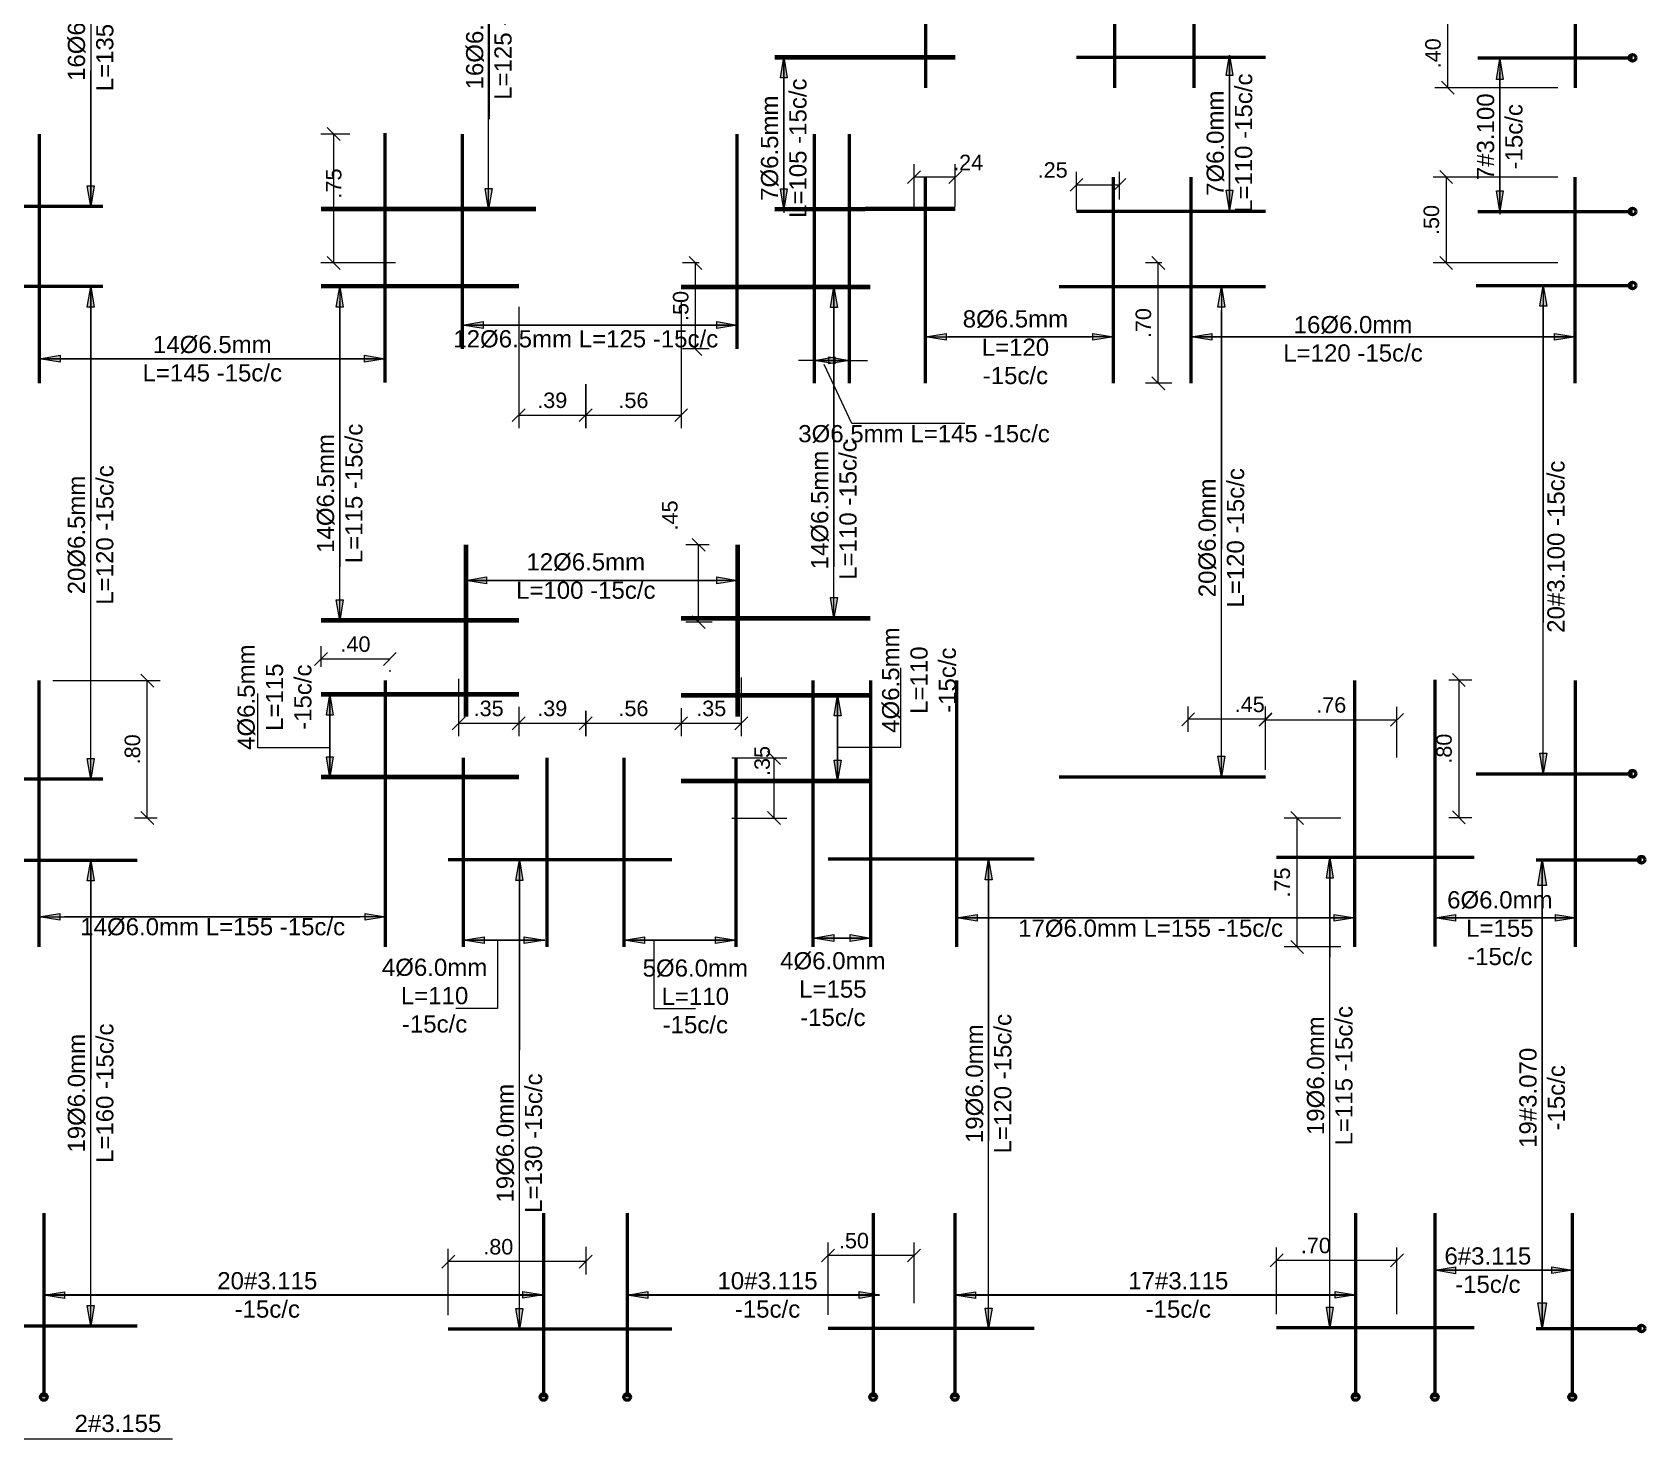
# Model space of a CAD drawing. Header units: metres. Extents: x 1.9 to 93.5, y 3.6 to 60.4.
# Drawn here: x 32.11 to 41.49, y 13.37 to 21.55 of the extents above; entities that cross this region are included whole.
import ezdxf

# ---------------------------------------------------------------- set-up
doc = ezdxf.new("R2010")
doc.units = ezdxf.units.M
for name, color, linetype, lineweight in [('3059-TOA-LOS-1_4_dwg-1', 7, 'Continuous', 20), ('COTAS', 9, 'Continuous', 13), ('COTAS-1', 7, 'Continuous', 9), ('REFUERZOG', 90, 'Continuous', 70), ('REFUERZOS', 3, 'Continuous', 50), ('TEXREF', 2, 'Continuous', 30), ('VARIOS', 8, 'Continuous', 9)]:
    doc.layers.add(name, color=color, linetype=linetype, lineweight=lineweight)
doc.styles.add('Swis721 Ex BT_3', font='swisse.ttf', dxfattribs={"height": 0.1})
doc.styles.add('Swis721 LtEx BT_3', font='swissel.ttf', dxfattribs={"height": 0.09})

# ---------------------------------------------------------------- blocks, each defined once
blk = doc.blocks.new('3059-TOA-LOS-1_4_dwg__Oblique-4209254-19_ZI_ALL_Estructura_TOA_LOS-1_4')
at = {"layer": 'COTAS'}
blk.add_line((-0.5, -0.5), (0.5, 0.5), dxfattribs=at)
blk = doc.blocks.new('3059-TOA-LOS-1_4_dwg__U11-4209275-19_ZI_ALL_Estructura_TOA_LOS-1_4')
at = {"layer": 'REFUERZOS'}
blk.add_line((0, -0.2042), (0, 0), dxfattribs=at)
blk.add_circle((0, 0), 0.00643, dxfattribs=at)
blk = doc.blocks.new('3059-TOA-LOS-1_4_dwg__U13-4209276-19_ZI_ALL_Estructura_TOA_LOS-1_4')
at = {"layer": 'REFUERZOS'}
blk.add_line((0, -0.3033), (0, 0), dxfattribs=at)
blk.add_circle((0, 0), 0.00643, dxfattribs=at)
blk = doc.blocks.new('3059-TOA-LOS-1_4_dwg__U12-4209277-19_ZI_ALL_Estructura_TOA_LOS-1_4')
at = {"layer": 'REFUERZOS'}
blk.add_line((0, -0.3563), (0, 0), dxfattribs=at)
blk.add_circle((0, 0), 0.00643, dxfattribs=at)
blk = doc.blocks.new('3059-TOA-LOS-1_4_dwg__U27-4209282-19_ZI_ALL_Estructura_TOA_LOS-1_4')
at = {"layer": 'REFUERZOS'}
blk.add_line((0, -0.3), (0, 0), dxfattribs=at)
blk.add_circle((0, 0), 0.00643, dxfattribs=at)
blk = doc.blocks.new('3059-TOA-LOS-1_4_dwg-4060731-19_ZI_ALL_Estructura_TOA_LOS-1_4')
at = {"layer": 'VARIOS'}
for points in [[(36.4651, 21.2883), (36.4851, 21.4083), (36.5051, 21.2883)], [(39.0583, 21.3013), (39.0783, 21.4213), (39.0983, 21.3013)], [(40.6312, 21.2784), (40.6512, 21.3984), (40.6712, 21.2784)], [(32.452, 20.5393), (32.432, 20.6593), (32.472, 20.6593)], [(34.7677, 20.5252), (34.7478, 20.6452), (34.7878, 20.6452)], [(36.485, 20.5218), (36.465, 20.6418), (36.505, 20.6418)], [(39.0783, 20.5158), (39.0583, 20.6358), (39.0983, 20.6358)], [(40.6512, 20.5111), (40.6312, 20.6311), (40.6712, 20.6311)], [(40.8844, 19.9598), (40.9044, 20.0798), (40.9244, 19.9598)], [(32.432, 19.9544), (32.452, 20.0744), (32.472, 19.9544)], [(33.8809, 19.9542), (33.9009, 20.0742), (33.9209, 19.9542)], [(36.7565, 19.953), (36.7765, 20.073), (36.7965, 19.953)], [(39.0112, 19.9538), (39.0312, 20.0738), (39.0512, 19.9538)], [(34.7349, 19.8302), (34.6149, 19.8502), (34.7349, 19.8702)], [(36.0944, 19.8302), (36.0944, 19.8702), (36.2144, 19.8502)], [(37.4302, 19.7612), (37.3102, 19.7812), (37.4302, 19.8012)], [(38.2825, 19.7612), (38.2825, 19.8012), (38.4025, 19.7812)], [(38.9753, 19.7612), (38.8553, 19.7812), (38.9753, 19.8012)], [(40.9703, 19.7612), (40.9703, 19.8012), (41.0903, 19.7812)], [(32.2738, 19.6342), (32.1538, 19.6542), (32.2738, 19.6742)], [(34.0447, 19.6342), (34.0447, 19.6742), (34.1647, 19.6542)], [(36.7825, 19.6243), (36.6625, 19.6443), (36.7825, 19.6643)], [(36.7476, 19.6243), (36.7476, 19.6643), (36.8676, 19.6443)], [(34.7542, 18.3442), (34.6342, 18.3642), (34.7542, 18.3842)], [(36.0951, 18.3442), (36.0951, 18.3842), (36.2151, 18.3642)], [(33.9012, 18.1307), (33.8812, 18.2507), (33.9212, 18.2507)], [(36.7765, 18.1447), (36.7565, 18.2647), (36.7965, 18.2647)], [(33.8238, 17.5804), (33.8438, 17.7004), (33.8638, 17.5804)], [(36.7782, 17.5761), (36.7982, 17.6961), (36.8182, 17.5761)], [(40.9044, 17.2394), (40.8844, 17.3594), (40.9244, 17.3594)], [(32.452, 17.208), (32.432, 17.328), (32.472, 17.328)], [(33.8438, 17.2174), (33.8238, 17.3374), (33.8638, 17.3374)], [(36.7982, 17.1978), (36.7782, 17.3178), (36.8182, 17.3178)], [(39.0312, 17.2208), (39.0112, 17.3408), (39.0512, 17.3408)], [(32.432, 16.6153), (32.452, 16.7353), (32.472, 16.6153)], [(34.9263, 16.6173), (34.9463, 16.7373), (34.9663, 16.6173)], [(37.6569, 16.6225), (37.6769, 16.7425), (37.6969, 16.6225)], [(39.6419, 16.6319), (39.6619, 16.7519), (39.6819, 16.6319)], [(40.873, 16.5889), (40.898, 16.7389), (40.923, 16.5889)], [(32.272, 16.3867), (32.152, 16.4067), (32.272, 16.4267)], [(34.0482, 16.3867), (34.0482, 16.4267), (34.1682, 16.4067)], [(37.6109, 16.3807), (37.4909, 16.4007), (37.6109, 16.4207)], [(39.6868, 16.3807), (39.6868, 16.4207), (39.8068, 16.4007)], [(40.3942, 16.3807), (40.2742, 16.4007), (40.3942, 16.4207)], [(40.9752, 16.3807), (40.9752, 16.4207), (41.0952, 16.4007)], [(34.7414, 16.2507), (34.6214, 16.2707), (34.7414, 16.2907)], [(34.9748, 16.2507), (34.9748, 16.2907), (35.0948, 16.2707)], [(35.6753, 16.2507), (35.5553, 16.2707), (35.6753, 16.2907)], [(36.0885, 16.2507), (36.0885, 16.2907), (36.2085, 16.2707)], [(36.776, 16.2633), (36.656, 16.2833), (36.776, 16.3033)], [(36.8712, 16.2633), (36.8712, 16.3033), (36.9912, 16.2833)], [(40.3926, 14.3302), (40.2726, 14.3501), (40.3926, 14.3702)], [(40.953, 14.3305), (40.953, 14.3705), (41.073, 14.3506)], [(32.2991, 14.185), (32.1791, 14.2049), (32.2991, 14.225)], [(34.9669, 14.187), (34.9669, 14.227), (35.0868, 14.2071)], [(35.693, 14.1855), (35.573, 14.2054), (35.693, 14.2255)], [(36.9227, 14.1866), (36.9227, 14.2266), (37.0427, 14.2067)], [(37.6, 14.185), (37.48, 14.2049), (37.6, 14.225)], [(39.6924, 14.1869), (39.6924, 14.2269), (39.8124, 14.2071)], [(32.452, 14.0245), (32.432, 14.1445), (32.472, 14.1445)], [(34.9463, 14.0078), (34.9263, 14.1278), (34.9663, 14.1278)], [(37.6769, 14.0104), (37.6569, 14.1304), (37.6969, 14.1304)], [(39.6619, 14.0148), (39.6419, 14.1348), (39.6819, 14.1348)], [(40.898, 14.0105), (40.873, 14.1605), (40.923, 14.1605)]]:
    blk.add_hatch(color=256, dxfattribs=at).paths.add_polyline_path(points)
at = {"layer": 'COTAS'}
for p, q in [((40.9891, 21.2313), (40.2739, 21.2313)), ((33.9607, 20.9613), (33.7914, 20.9613)), ((33.8664, 20.2113), (33.8664, 20.9613)), ((37.2427, 20.5398), (37.2427, 20.7857)), ((37.4827, 20.5398), (37.4827, 20.7857)), ((38.1881, 20.5193), (38.1881, 20.7409)), ((38.4381, 20.5813), (38.4381, 20.7409)), ((37.4827, 20.7107), (37.2427, 20.7107)), ((38.1881, 20.6659), (38.4381, 20.6659)), ((40.9891, 20.7113), (40.2643, 20.7113)), ((40.3393, 20.7113), (40.3393, 20.2113)), ((34.2259, 20.2113), (33.7914, 20.2113)), ((35.9931, 20.2113), (35.8965, 20.2113)), ((35.9715, 19.7113), (35.9715, 20.2113)), ((38.6853, 20.2113), (38.5888, 20.2113)), ((38.6638, 19.5113), (38.6638, 20.2113)), ((40.9891, 20.2113), (40.2643, 20.2113)), ((35.8877, 19.993), (35.8877, 19.2506)), ((34.9427, 19.9553), (34.9427, 19.2506)), ((36.0508, 19.7113), (35.8965, 19.7113)), ((38.7431, 19.5113), (38.5888, 19.5113)), ((36.0502, 18.5713), (35.9144, 18.5713)), ((35.9894, 18.1213), (35.9894, 18.5713)), ((36.0677, 18.1213), (35.9144, 18.1213)), ((33.7927, 17.8613), (33.7927, 17.982)), ((33.7927, 17.907), (34.1927, 17.907)), ((34.1927, 17.8412), (34.1927, 17.832)), ((32.232, 17.7813), (32.8563, 17.7813)), ((32.7813, 16.9813), (32.7813, 17.7813)), ((34.5927, 17.7915), (34.5927, 17.4578)), ((36.2377, 17.7986), (36.2377, 17.4578)), ((40.3542, 17.7849), (40.488, 17.7849)), ((40.413, 17.7849), (40.413, 16.9849)), ((34.9427, 17.6293), (34.9427, 17.4578)), ((34.9427, 17.6128), (34.9427, 17.6078)), ((35.8877, 17.62), (35.8877, 17.4578)), ((35.8877, 17.6128), (35.8877, 17.6078)), ((38.8381, 17.4831), (38.8381, 17.631)), ((39.2881, 17.556), (38.8381, 17.556)), ((39.2881, 17.4831), (39.2881, 17.631)), ((39.2881, 17.2613), (39.2881, 17.6278)), ((39.2881, 17.5528), (40.0527, 17.5528)), ((40.0527, 17.3345), (40.0527, 17.6278)), ((36.1829, 17.3313), (36.5028, 17.3313)), ((36.4278, 17.3313), (36.4278, 16.9813)), ((40.3542, 16.9849), (40.488, 16.9849)), ((32.8396, 16.9813), (32.7063, 16.9813)), ((36.1829, 16.9813), (36.5028, 16.9813)), ((39.7268, 16.9813), (39.3968, 16.9813)), ((39.4718, 16.2313), (39.4718, 16.9813)), ((39.7268, 16.2313), (39.3968, 16.2313)), ((34.5327, 14.0881), (34.5327, 14.4752)), ((35.3327, 14.4871), (35.3327, 14.3252)), ((36.7427, 14.0904), (36.7427, 14.511)), ((37.2427, 14.1587), (37.2427, 14.511)), ((39.3527, 14.0948), (39.3527, 14.4827)), ((40.0527, 14.0948), (40.0527, 14.4827)), ((35.3327, 14.4002), (34.5327, 14.4002)), ((37.2427, 14.436), (36.7427, 14.436)), ((40.0527, 14.4077), (39.3527, 14.4077))]:
    blk.add_line(p, q, dxfattribs=at)
at = {"layer": 'COTAS', "flags": 128}
for points in [[(40.3489, 21.2313), (40.3489, 21.6313), (40.3489, 22.0313)], [(34.9427, 19.3256), (35.3327, 19.3256), (35.8877, 19.3256)], [(34.5927, 17.5328), (34.9427, 17.5328), (35.3327, 17.5328), (35.8877, 17.5328), (36.2377, 17.5328)]]:
    blk.add_lwpolyline(points, dxfattribs=at)
for points in [[(35.3327, 19.2506), (35.3327, 19.5067)], [(35.3327, 17.4578), (35.3327, 17.6044)]]:
    blk.add_lwpolyline(points, close=True, dxfattribs=at)
at = {"layer": 'REFUERZOG'}
for p, q in [((37.4827, 21.4061), (36.4327, 21.4061)), ((35.043, 20.5252), (33.7927, 20.5252)), ((37.4827, 20.5255), (36.4327, 20.5216)), ((34.9427, 20.0768), (33.7927, 20.0739)), ((35.8877, 20.073), (36.9877, 20.073)), ((34.6342, 18.5713), (34.6342, 17.5713)), ((36.2151, 18.5713), (36.2151, 17.5713)), ((34.9427, 18.1307), (33.7927, 18.1307)), ((35.8877, 18.1447), (36.9877, 18.1447)), ((34.9427, 17.7004), (33.7927, 17.7004)), ((35.8877, 17.6971), (36.9877, 17.6971)), ((34.9427, 17.22), (33.7927, 17.22)), ((35.8877, 17.1978), (36.9877, 17.1978))]:
    blk.add_line(p, q, dxfattribs=at)
at = {"layer": 'REFUERZOS'}
for p, q in [((37.3099, 22.0313), (37.3099, 21.2313)), ((38.4092, 22.0313), (38.4092, 21.2313)), ((38.8703, 22.0313), (38.8703, 21.2313)), ((41.0889, 22.0313), (41.0889, 21.2313)), ((38.1881, 21.4083), (39.2881, 21.4083)), ((32.1538, 19.5113), (32.1538, 20.9613)), ((34.1647, 19.5159), (34.1647, 20.9659)), ((34.6149, 19.7113), (34.6149, 20.9613)), ((36.2144, 19.7113), (36.2144, 20.9613)), ((36.6638, 19.5113), (36.6638, 20.9613)), ((36.8676, 19.5113), (36.8676, 20.9613)), ((37.3102, 19.5113), (37.3102, 20.7113)), ((38.4025, 19.5113), (38.4025, 20.7113)), ((38.8553, 19.5113), (38.8553, 20.7113)), ((41.0903, 19.5113), (41.0903, 20.7113)), ((32.5227, 20.5393), (31.1727, 20.5393)), ((38.1881, 20.5136), (39.2881, 20.5136)), ((32.5227, 20.0744), (31.3227, 20.0744)), ((38.0881, 20.0738), (39.2881, 20.0738)), ((32.152, 16.2313), (32.152, 17.7813)), ((34.1682, 16.2313), (34.1682, 17.7813)), ((36.656, 16.2313), (36.656, 17.7813)), ((36.9912, 16.2313), (36.9912, 17.7813)), ((37.4909, 16.2313), (37.4909, 17.7813)), ((39.8068, 16.2313), (39.8068, 17.7813)), ((40.2742, 16.2349), (40.2742, 17.7849)), ((41.0908, 16.2313), (41.0908, 17.7813)), ((34.6214, 16.2313), (34.6214, 17.3313)), ((35.109, 16.2313), (35.109, 17.3313)), ((35.5553, 16.2313), (35.5553, 17.3313)), ((36.2085, 16.2313), (36.2085, 17.3313)), ((32.5227, 17.208), (31.3227, 17.208)), ((38.0881, 17.2208), (39.2881, 17.2208)), ((32.7227, 16.7353), (31.1227, 16.7353)), ((35.8327, 16.7373), (34.5327, 16.7373)), ((37.9427, 16.7425), (36.7427, 16.7425)), ((40.5027, 16.7519), (39.3527, 16.7519)), ((32.7227, 14.0245), (31.1227, 14.0245)), ((35.8327, 14.0078), (34.5327, 14.0078)), ((37.9427, 14.0104), (36.7427, 14.0104)), ((40.5027, 14.0148), (39.3527, 14.0148))]:
    blk.add_line(p, q, dxfattribs=at)
at = {"layer": 'VARIOS'}
for p, q in [((32.452, 22.7448), (32.452, 20.5393)), ((34.7713, 22.7375), (34.7713, 21.048)), ((34.7677, 20.5252), (34.7677, 21.9428)), ((36.4651, 21.2883), (36.4851, 21.4083)), ((36.485, 20.5218), (36.485, 21.3976)), ((36.4851, 21.4083), (36.4851, 20.5028)), ((36.4851, 21.4083), (36.5051, 21.2883)), ((39.0583, 21.3013), (39.0783, 21.4213)), ((39.0783, 21.4213), (39.0783, 20.5158)), ((39.0783, 21.4213), (39.0983, 21.3013)), ((39.0783, 20.5158), (39.0783, 21.4106)), ((40.6312, 21.2784), (40.6512, 21.3984)), ((40.6512, 21.3984), (40.6512, 20.4928)), ((40.6512, 21.3984), (40.6712, 21.2784)), ((32.452, 20.5393), (32.452, 21.3312)), ((39.0983, 21.3013), (39.0583, 21.3013)), ((40.6512, 20.5111), (40.6512, 21.3219)), ((36.5051, 21.2883), (36.4651, 21.2883)), ((40.6712, 21.2784), (40.6312, 21.2784)), ((32.452, 20.5393), (32.432, 20.6593)), ((32.432, 20.6593), (32.472, 20.6593)), ((32.472, 20.6593), (32.452, 20.5393)), ((34.7677, 20.5252), (34.7478, 20.6452)), ((34.7478, 20.6452), (34.7878, 20.6452)), ((34.7878, 20.6452), (34.7677, 20.5252)), ((36.485, 20.5218), (36.465, 20.6418)), ((36.465, 20.6418), (36.505, 20.6418)), ((36.505, 20.6418), (36.485, 20.5218)), ((39.0783, 20.5158), (39.0583, 20.6358)), ((39.0583, 20.6358), (39.0983, 20.6358)), ((39.0983, 20.6358), (39.0783, 20.5158)), ((40.6512, 20.5111), (40.6312, 20.6311)), ((40.6312, 20.6311), (40.6712, 20.6311)), ((40.6712, 20.6311), (40.6512, 20.5111)), ((40.8844, 19.9598), (40.9044, 20.0798)), ((40.9044, 20.0798), (40.9044, 18.1185)), ((40.9044, 20.0798), (40.9244, 19.9598)), ((32.432, 19.9544), (32.452, 20.0744)), ((32.452, 20.0744), (32.452, 18.7112)), ((32.452, 20.0744), (32.472, 19.9544)), ((32.452, 17.208), (32.452, 20.0744)), ((33.8809, 19.9542), (33.9009, 20.0742)), ((33.9009, 20.0742), (33.9009, 18.4432)), ((33.9009, 20.0742), (33.9209, 19.9542)), ((33.9012, 18.1307), (33.9012, 19.9891)), ((36.7565, 19.953), (36.7765, 20.073)), ((36.7765, 20.073), (36.7765, 18.4432)), ((36.7765, 20.073), (36.7965, 19.953)), ((36.7765, 18.1447), (36.7765, 20.073)), ((39.0112, 19.9538), (39.0312, 20.0738)), ((39.0312, 20.0738), (39.0312, 18.5482)), ((39.0312, 20.0738), (39.0512, 19.9538)), ((32.472, 19.9544), (32.432, 19.9544)), ((33.9209, 19.9542), (33.8809, 19.9542)), ((36.7965, 19.953), (36.7565, 19.953)), ((39.0512, 19.9538), (39.0112, 19.9538)), ((39.0312, 17.2208), (39.0312, 19.935)), ((40.9244, 19.9598), (40.8844, 19.9598)), ((40.9044, 17.2394), (40.9044, 19.9697)), ((34.6149, 19.8502), (34.7349, 19.8702)), ((34.6149, 19.8502), (36.2145, 19.8502)), ((34.7349, 19.8302), (34.6149, 19.8502)), ((36.2144, 19.8502), (34.6417, 19.8502)), ((34.7349, 19.8702), (34.7349, 19.8302)), ((36.0944, 19.8302), (36.0944, 19.8702)), ((36.0944, 19.8702), (36.2144, 19.8502)), ((36.2144, 19.8502), (36.0944, 19.8302)), ((37.3102, 19.7812), (37.4302, 19.8012)), ((37.4302, 19.8012), (37.4302, 19.7612)), ((38.2825, 19.7612), (38.2825, 19.8012)), ((38.2825, 19.8012), (38.4025, 19.7812)), ((38.8553, 19.7812), (38.9753, 19.8012)), ((38.9753, 19.8012), (38.9753, 19.7612)), ((40.9703, 19.7612), (40.9703, 19.8012)), ((40.9703, 19.8012), (41.0903, 19.7812)), ((37.3102, 19.7812), (38.2735, 19.7812)), ((37.4302, 19.7612), (37.3102, 19.7812)), ((38.4025, 19.7812), (37.4393, 19.7812)), ((38.4025, 19.7812), (38.2825, 19.7612)), ((38.8553, 19.7812), (41.0691, 19.7812)), ((38.9753, 19.7612), (38.8553, 19.7812)), ((41.0903, 19.7812), (38.8553, 19.7812)), ((41.0903, 19.7812), (40.9703, 19.7612)), ((32.1538, 19.6542), (32.2738, 19.6742)), ((34.1647, 19.6542), (32.1538, 19.6542)), ((32.1538, 19.6542), (34.1647, 19.6542)), ((32.2738, 19.6342), (32.1538, 19.6542)), ((32.2738, 19.6742), (32.2738, 19.6342)), ((34.0447, 19.6342), (34.0447, 19.6742)), ((34.0447, 19.6742), (34.1647, 19.6542)), ((34.1647, 19.6542), (34.0447, 19.6342)), ((36.8676, 19.6443), (36.57, 19.6443)), ((36.6625, 19.6443), (36.7825, 19.6643)), ((36.6625, 19.6443), (36.9716, 19.6443)), ((36.7825, 19.6243), (36.6625, 19.6443)), ((36.7476, 19.6243), (36.7476, 19.6643)), ((36.7476, 19.6643), (36.8676, 19.6443)), ((36.8676, 19.6443), (36.7476, 19.6243)), ((36.7825, 19.6643), (36.7825, 19.6243)), ((34.6342, 18.3642), (34.7542, 18.3842)), ((34.6342, 18.3642), (36.0888, 18.3642)), ((34.7542, 18.3442), (34.6342, 18.3642)), ((36.2151, 18.3642), (34.6342, 18.3642)), ((34.7542, 18.3842), (34.7542, 18.3442)), ((36.0951, 18.3442), (36.0951, 18.3842)), ((36.0951, 18.3842), (36.2151, 18.3642)), ((36.2151, 18.3642), (36.0951, 18.3442)), ((33.9012, 18.1307), (33.8812, 18.2507)), ((33.8812, 18.2507), (33.9212, 18.2507)), ((33.9212, 18.2507), (33.9012, 18.1307)), ((36.7765, 18.1447), (36.7565, 18.2647)), ((36.7565, 18.2647), (36.7965, 18.2647)), ((36.7965, 18.2647), (36.7765, 18.1447)), ((33.8238, 17.5804), (33.8438, 17.7004)), ((33.8438, 17.7004), (33.8438, 17.2422)), ((33.8438, 17.7004), (33.8638, 17.5804)), ((33.8438, 17.2174), (33.8438, 17.6755)), ((36.7782, 17.5761), (36.7982, 17.6961)), ((36.7982, 17.6961), (36.7982, 17.2286)), ((36.7982, 17.6961), (36.8182, 17.5761)), ((36.7982, 17.1978), (36.7982, 17.6652)), ((33.8638, 17.5804), (33.8238, 17.5804)), ((36.8182, 17.5761), (36.7782, 17.5761)), ((40.9044, 17.2394), (40.8844, 17.3594)), ((40.8844, 17.3594), (40.9244, 17.3594)), ((40.9244, 17.3594), (40.9044, 17.2394)), ((32.452, 17.208), (32.432, 17.328)), ((32.432, 17.328), (32.472, 17.328)), ((32.472, 17.328), (32.452, 17.208)), ((33.8438, 17.2174), (33.8238, 17.3374)), ((33.8238, 17.3374), (33.8638, 17.3374)), ((33.8638, 17.3374), (33.8438, 17.2174)), ((36.7982, 17.1978), (36.7782, 17.3178)), ((36.7782, 17.3178), (36.8182, 17.3178)), ((36.8182, 17.3178), (36.7982, 17.1978)), ((39.0312, 17.2208), (39.0112, 17.3408)), ((39.0112, 17.3408), (39.0512, 17.3408)), ((39.0512, 17.3408), (39.0312, 17.2208)), ((32.432, 16.6153), (32.452, 16.7353)), ((32.452, 16.7353), (32.452, 15.4626)), ((32.452, 16.7353), (32.472, 16.6153)), ((32.452, 14.0245), (32.452, 16.7353)), ((34.9263, 16.6173), (34.9463, 16.7373)), ((34.9463, 16.7373), (34.9463, 15.6314)), ((34.9463, 16.7373), (34.9663, 16.6173)), ((34.9463, 14.0078), (34.9463, 16.7373)), ((37.6569, 16.6225), (37.6769, 16.7425)), ((37.6769, 16.7425), (37.6769, 15.1047)), ((37.6769, 16.7425), (37.6969, 16.6225)), ((37.6769, 14.0104), (37.6769, 16.7425)), ((39.6419, 16.6319), (39.6619, 16.7519)), ((39.6619, 16.7519), (39.6619, 16.176)), ((39.6619, 16.7519), (39.6819, 16.6319)), ((39.6619, 14.0148), (39.6619, 16.7085)), ((40.873, 16.5889), (40.898, 16.7389)), ((40.898, 16.7389), (40.898, 14.0105)), ((40.898, 16.7389), (40.923, 16.5889)), ((40.898, 14.0105), (40.898, 16.7291)), ((32.472, 16.6153), (32.432, 16.6153)), ((34.9663, 16.6173), (34.9263, 16.6173)), ((37.6969, 16.6225), (37.6569, 16.6225)), ((39.6819, 16.6319), (39.6419, 16.6319)), ((40.923, 16.5889), (40.873, 16.5889)), ((32.152, 16.4067), (32.272, 16.4267)), ((32.272, 16.4267), (32.272, 16.3867)), ((34.0482, 16.3867), (34.0482, 16.4267)), ((34.0482, 16.4267), (34.1682, 16.4067)), ((37.4909, 16.4007), (37.6109, 16.4207)), ((37.6109, 16.4207), (37.6109, 16.3807)), ((39.6868, 16.3807), (39.6868, 16.4207)), ((39.6868, 16.4207), (39.8068, 16.4007)), ((40.2742, 16.4007), (40.3942, 16.4207)), ((40.3942, 16.4207), (40.3942, 16.3807)), ((40.9752, 16.3807), (40.9752, 16.4207)), ((40.9752, 16.4207), (41.0952, 16.4007)), ((32.152, 16.4067), (34.0196, 16.4067)), ((32.272, 16.3867), (32.152, 16.4067)), ((34.1682, 16.4067), (32.3005, 16.4067)), ((34.1682, 16.4067), (34.0482, 16.3867)), ((37.4909, 16.4007), (39.8068, 16.4007)), ((37.6109, 16.3807), (37.4909, 16.4007)), ((39.8068, 16.4007), (37.4909, 16.4007)), ((39.8068, 16.4007), (39.6868, 16.3807)), ((40.2742, 16.4007), (41.0702, 16.4007)), ((40.3942, 16.3807), (40.2742, 16.4007)), ((41.0952, 16.4007), (40.2992, 16.4007)), ((41.0952, 16.4007), (40.9752, 16.3807)), ((34.6214, 16.2707), (34.7414, 16.2907)), ((35.0948, 16.2707), (34.6214, 16.2707)), ((34.6214, 16.2707), (35.0948, 16.2707)), ((34.7414, 16.2507), (34.6214, 16.2707)), ((34.7414, 16.2907), (34.7414, 16.2507)), ((34.9748, 16.2507), (34.9748, 16.2907)), ((34.9748, 16.2907), (35.0948, 16.2707)), ((35.0948, 16.2707), (34.9748, 16.2507)), ((35.5553, 16.2707), (35.6753, 16.2907)), ((36.2085, 16.2707), (35.5553, 16.2707)), ((35.5553, 16.2707), (36.2085, 16.2707)), ((35.6753, 16.2507), (35.5553, 16.2707)), ((35.6753, 16.2907), (35.6753, 16.2507)), ((36.0885, 16.2507), (36.0885, 16.2907)), ((36.0885, 16.2907), (36.2085, 16.2707)), ((36.2085, 16.2707), (36.0885, 16.2507)), ((36.656, 16.2833), (36.776, 16.3033)), ((36.656, 16.2833), (36.9912, 16.2833)), ((36.776, 16.2633), (36.656, 16.2833)), ((36.9912, 16.2833), (36.656, 16.2833)), ((36.776, 16.3033), (36.776, 16.2633)), ((36.8712, 16.2633), (36.8712, 16.3033)), ((36.8712, 16.3033), (36.9912, 16.2833)), ((36.9912, 16.2833), (36.8712, 16.2633)), ((40.2726, 14.3501), (40.3926, 14.3702)), ((40.3926, 14.3702), (40.3926, 14.3302)), ((40.953, 14.3305), (40.953, 14.3705)), ((40.953, 14.3705), (41.073, 14.3506)), ((41.073, 14.3506), (40.2726, 14.3506)), ((40.2726, 14.3501), (41.073, 14.3501)), ((40.3926, 14.3302), (40.2726, 14.3501)), ((41.073, 14.3506), (40.953, 14.3305)), ((32.1791, 14.2049), (32.2991, 14.225)), ((35.0868, 14.2071), (32.1791, 14.2071)), ((32.1791, 14.2049), (35.0868, 14.2049)), ((32.2991, 14.185), (32.1791, 14.2049)), ((32.2991, 14.225), (32.2991, 14.185)), ((34.9669, 14.187), (34.9669, 14.227)), ((34.9669, 14.227), (35.0868, 14.2071)), ((35.0868, 14.2071), (34.9669, 14.187)), ((35.573, 14.2054), (35.693, 14.2255)), ((37.0427, 14.2067), (35.573, 14.2067)), ((35.573, 14.2054), (37.0427, 14.2054)), ((35.693, 14.1855), (35.573, 14.2054)), ((35.693, 14.2255), (35.693, 14.1855)), ((36.9227, 14.1866), (36.9227, 14.2266)), ((36.9227, 14.2266), (37.0427, 14.2067)), ((37.0427, 14.2067), (36.9227, 14.1866)), ((37.48, 14.2049), (37.6, 14.225)), ((39.8124, 14.2071), (37.48, 14.2071)), ((37.48, 14.2049), (39.8124, 14.2049)), ((37.6, 14.185), (37.48, 14.2049)), ((37.6, 14.225), (37.6, 14.185)), ((39.6924, 14.1869), (39.6924, 14.2269)), ((39.6924, 14.2269), (39.8124, 14.2071)), ((39.8124, 14.2071), (39.6924, 14.1869)), ((32.452, 14.0245), (32.432, 14.1445)), ((32.432, 14.1445), (32.472, 14.1445)), ((32.472, 14.1445), (32.452, 14.0245)), ((34.9463, 14.0078), (34.9263, 14.1278)), ((34.9263, 14.1278), (34.9663, 14.1278)), ((34.9663, 14.1278), (34.9463, 14.0078)), ((37.6769, 14.0104), (37.6569, 14.1304)), ((37.6569, 14.1304), (37.6969, 14.1304)), ((37.6969, 14.1304), (37.6769, 14.0104)), ((39.6619, 14.0148), (39.6419, 14.1348)), ((39.6419, 14.1348), (39.6819, 14.1348)), ((39.6819, 14.1348), (39.6619, 14.0148)), ((40.898, 14.0105), (40.873, 14.1605)), ((40.873, 14.1605), (40.923, 14.1605)), ((40.923, 14.1605), (40.898, 14.0105)), ((31.8029, 13.3696), (32.9277, 13.3696)), ((31.8872, 13.3696), (32.9277, 13.3696))]:
    blk.add_line(p, q, dxfattribs=at)
at = {"layer": 'VARIOS', "flags": 128}
for points in [[(37.5375, 19.2776), (36.8805, 19.2776), (36.7202, 19.6211)], [(36.7982, 17.3947), (37.1656, 17.3947), (37.1656, 17.8551)], [(33.8438, 17.3895), (33.4248, 17.3895), (33.4248, 17.7057)], [(34.819, 16.2707), (34.819, 15.8729), (34.5762, 15.8729)], [(35.7291, 16.2707), (35.7291, 15.8729), (35.972, 15.8729)]]:
    blk.add_lwpolyline(points, dxfattribs=at)
for name, p, xscale, yscale, zscale, rotation in [('3059-TOA-LOS-1_4_dwg__U27-4209282-19_ZI_ALL_Estructura_TOA_LOS-1_4', (41.4227, 21.4044), 3, 3, 3, 269.9999999999986), ('3059-TOA-LOS-1_4_dwg__Oblique-4209254-19_ZI_ALL_Estructura_TOA_LOS-1_4', (40.3489, 21.2313), 0.075, 0.075, 0.075, 270), ('3059-TOA-LOS-1_4_dwg__Oblique-4209254-19_ZI_ALL_Estructura_TOA_LOS-1_4', (33.8664, 20.9613), 0.075, 0.075, 0.075, 90), ('3059-TOA-LOS-1_4_dwg__Oblique-4209254-19_ZI_ALL_Estructura_TOA_LOS-1_4', (37.2427, 20.7107), 0.075, 0.075, 0.075, 180), ('3059-TOA-LOS-1_4_dwg__Oblique-4209254-19_ZI_ALL_Estructura_TOA_LOS-1_4', (40.3393, 20.7113), 0.075, 0.075, 0.075, 90), ('3059-TOA-LOS-1_4_dwg__Oblique-4209254-19_ZI_ALL_Estructura_TOA_LOS-1_4', (38.1881, 20.6659), 0.075, 0.075, 0.075, 180), ('3059-TOA-LOS-1_4_dwg__U27-4209282-19_ZI_ALL_Estructura_TOA_LOS-1_4', (41.4227, 20.5111), 3, 3, 3, 269.9999999999986), ('3059-TOA-LOS-1_4_dwg__Oblique-4209254-19_ZI_ALL_Estructura_TOA_LOS-1_4', (33.8664, 20.2113), 0.075, 0.075, 0.075, 270), ('3059-TOA-LOS-1_4_dwg__Oblique-4209254-19_ZI_ALL_Estructura_TOA_LOS-1_4', (35.9715, 20.2113), 0.075, 0.075, 0.075, 90), ('3059-TOA-LOS-1_4_dwg__Oblique-4209254-19_ZI_ALL_Estructura_TOA_LOS-1_4', (38.6638, 20.2113), 0.075, 0.075, 0.075, 90), ('3059-TOA-LOS-1_4_dwg__Oblique-4209254-19_ZI_ALL_Estructura_TOA_LOS-1_4', (40.3393, 20.2113), 0.075, 0.075, 0.075, 270), ('3059-TOA-LOS-1_4_dwg__U13-4209276-19_ZI_ALL_Estructura_TOA_LOS-1_4', (41.4227, 20.0798), 3, 3, 3, 269.9999999999986), ('3059-TOA-LOS-1_4_dwg__Oblique-4209254-19_ZI_ALL_Estructura_TOA_LOS-1_4', (35.9715, 19.7113), 0.075, 0.075, 0.075, 270), ('3059-TOA-LOS-1_4_dwg__Oblique-4209254-19_ZI_ALL_Estructura_TOA_LOS-1_4', (38.6638, 19.5113), 0.075, 0.075, 0.075, 270), ('3059-TOA-LOS-1_4_dwg__Oblique-4209254-19_ZI_ALL_Estructura_TOA_LOS-1_4', (34.9427, 19.3256), 0.075, 0.075, 0.075, 180), ('3059-TOA-LOS-1_4_dwg__Oblique-4209254-19_ZI_ALL_Estructura_TOA_LOS-1_4', (35.3327, 19.3256), 0.075, 0.075, 0.075, 180), ('3059-TOA-LOS-1_4_dwg__Oblique-4209254-19_ZI_ALL_Estructura_TOA_LOS-1_4', (35.9894, 18.5713), 0.075, 0.075, 0.075, 90), ('3059-TOA-LOS-1_4_dwg__Oblique-4209254-19_ZI_ALL_Estructura_TOA_LOS-1_4', (35.9894, 18.1213), 0.075, 0.075, 0.075, 270), ('3059-TOA-LOS-1_4_dwg__Oblique-4209254-19_ZI_ALL_Estructura_TOA_LOS-1_4', (33.7927, 17.907), 0.075, 0.075, 0.075, 180), ('3059-TOA-LOS-1_4_dwg__Oblique-4209254-19_ZI_ALL_Estructura_TOA_LOS-1_4', (32.7813, 17.7813), 0.075, 0.075, 0.075, 90), ('3059-TOA-LOS-1_4_dwg__Oblique-4209254-19_ZI_ALL_Estructura_TOA_LOS-1_4', (40.413, 17.7849), 0.075, 0.075, 0.075, 90), ('3059-TOA-LOS-1_4_dwg__Oblique-4209254-19_ZI_ALL_Estructura_TOA_LOS-1_4', (34.5927, 17.5328), 0.075, 0.075, 0.075, 180), ('3059-TOA-LOS-1_4_dwg__Oblique-4209254-19_ZI_ALL_Estructura_TOA_LOS-1_4', (34.9427, 17.5328), 0.075, 0.075, 0.075, 180), ('3059-TOA-LOS-1_4_dwg__Oblique-4209254-19_ZI_ALL_Estructura_TOA_LOS-1_4', (35.3327, 17.5328), 0.075, 0.075, 0.075, 180), ('3059-TOA-LOS-1_4_dwg__Oblique-4209254-19_ZI_ALL_Estructura_TOA_LOS-1_4', (35.8877, 17.5328), 0.075, 0.075, 0.075, 180), ('3059-TOA-LOS-1_4_dwg__Oblique-4209254-19_ZI_ALL_Estructura_TOA_LOS-1_4', (38.8381, 17.556), 0.075, 0.075, 0.075, 180), ('3059-TOA-LOS-1_4_dwg__Oblique-4209254-19_ZI_ALL_Estructura_TOA_LOS-1_4', (39.2881, 17.5528), 0.075, 0.075, 0.075, 180), ('3059-TOA-LOS-1_4_dwg__Oblique-4209254-19_ZI_ALL_Estructura_TOA_LOS-1_4', (36.4278, 17.3313), 0.075, 0.075, 0.075, 90), ('3059-TOA-LOS-1_4_dwg__U13-4209276-19_ZI_ALL_Estructura_TOA_LOS-1_4', (41.4227, 17.2394), 3, 3, 3, 269.9999999999986), ('3059-TOA-LOS-1_4_dwg__Oblique-4209254-19_ZI_ALL_Estructura_TOA_LOS-1_4', (32.7813, 16.9813), 0.075, 0.075, 0.075, 270), ('3059-TOA-LOS-1_4_dwg__Oblique-4209254-19_ZI_ALL_Estructura_TOA_LOS-1_4', (36.4278, 16.9813), 0.075, 0.075, 0.075, 270), ('3059-TOA-LOS-1_4_dwg__Oblique-4209254-19_ZI_ALL_Estructura_TOA_LOS-1_4', (39.4718, 16.9813), 0.075, 0.075, 0.075, 90), ('3059-TOA-LOS-1_4_dwg__Oblique-4209254-19_ZI_ALL_Estructura_TOA_LOS-1_4', (40.413, 16.9849), 0.075, 0.075, 0.075, 270), ('3059-TOA-LOS-1_4_dwg__U11-4209275-19_ZI_ALL_Estructura_TOA_LOS-1_4', (41.4753, 16.7389), 3, 3, 3, 269.9999999999986), ('3059-TOA-LOS-1_4_dwg__Oblique-4209254-19_ZI_ALL_Estructura_TOA_LOS-1_4', (39.4718, 16.2313), 0.075, 0.075, 0.075, 270), ('3059-TOA-LOS-1_4_dwg__U12-4209277-19_ZI_ALL_Estructura_TOA_LOS-1_4', (32.1791, 13.6125), 3, 3, 3, 180), ('3059-TOA-LOS-1_4_dwg__U12-4209277-19_ZI_ALL_Estructura_TOA_LOS-1_4', (35.0868, 13.6125), 3, 3, 3, 180), ('3059-TOA-LOS-1_4_dwg__U12-4209277-19_ZI_ALL_Estructura_TOA_LOS-1_4', (35.573, 13.6125), 3, 3, 3, 180), ('3059-TOA-LOS-1_4_dwg__U12-4209277-19_ZI_ALL_Estructura_TOA_LOS-1_4', (37.0048, 13.6125), 3, 3, 3, 180), ('3059-TOA-LOS-1_4_dwg__U12-4209277-19_ZI_ALL_Estructura_TOA_LOS-1_4', (37.48, 13.6125), 3, 3, 3, 180), ('3059-TOA-LOS-1_4_dwg__U12-4209277-19_ZI_ALL_Estructura_TOA_LOS-1_4', (39.8124, 13.6125), 3, 3, 3, 180), ('3059-TOA-LOS-1_4_dwg__U12-4209277-19_ZI_ALL_Estructura_TOA_LOS-1_4', (40.2726, 13.6125), 3, 3, 3, 180), ('3059-TOA-LOS-1_4_dwg__U12-4209277-19_ZI_ALL_Estructura_TOA_LOS-1_4', (41.073, 13.6125), 3, 3, 3, 180), ('3059-TOA-LOS-1_4_dwg__Oblique-4209254-19_ZI_ALL_Estructura_TOA_LOS-1_4', (36.7427, 14.436), 0.075, 0.075, 0.075, 180), ('3059-TOA-LOS-1_4_dwg__Oblique-4209254-19_ZI_ALL_Estructura_TOA_LOS-1_4', (34.5327, 14.4002), 0.075, 0.075, 0.075, 180), ('3059-TOA-LOS-1_4_dwg__Oblique-4209254-19_ZI_ALL_Estructura_TOA_LOS-1_4', (39.3527, 14.4077), 0.075, 0.075, 0.075, 180), ('3059-TOA-LOS-1_4_dwg__U11-4209275-19_ZI_ALL_Estructura_TOA_LOS-1_4', (41.4753, 14.0105), 3, 3, 3, 269.9999999999986)]:
    blk.add_blockref(name, p, dxfattribs=dict(xscale=xscale, yscale=yscale, zscale=zscale, rotation=rotation))
at = {"xscale": 0.075, "yscale": 0.075, "zscale": 0.075}
for p in [(37.4827, 20.7107), (38.4381, 20.6659), (35.3327, 19.3256), (35.8877, 19.3256), (34.1927, 17.907), (34.9427, 17.5328), (35.3327, 17.5328), (35.8877, 17.5328), (36.2377, 17.5328), (39.2881, 17.556), (40.0527, 17.5528), (37.2427, 14.436), (35.3327, 14.4002), (40.0527, 14.4077)]:
    blk.add_blockref('3059-TOA-LOS-1_4_dwg__Oblique-4209254-19_ZI_ALL_Estructura_TOA_LOS-1_4', p, dxfattribs=at)
at = {"layer": 'COTAS-1', "char_height": 0.09, "width": 0.242685, "attachment_point": 2, "rotation": 90, "line_spacing_factor": 0.989083, "style": 'Swis721 LtEx BT_3'}
for s, insert in [('.40', (40.2172, 21.4313)), ('.75', (33.8209, 20.6736)), ('.50', (40.2077, 20.4613)), ('.50', (35.8399, 19.9613)), ('.70', (38.5321, 19.8613)), ('.45', (35.7769, 18.742)), ('.80', (32.6497, 17.3813)), ('.80', (40.2814, 17.3849)), ('.35', (36.3138, 17.3136)), ('.75', (39.3402, 16.6063))]:
    blk.add_mtext(s, dxfattribs=dict(at, insert=insert))
at = {"layer": 'COTAS-1', "char_height": 0.09, "width": 0.242685, "attachment_point": 2, "line_spacing_factor": 0.989083, "style": 'Swis721 LtEx BT_3'}
for s, insert in [('.24', (37.5577, 20.8412)), ('.25', (38.0495, 20.7977)), ('.39', (35.1377, 19.4573)), ('.56', (35.6102, 19.4573)), ('.40', (33.9927, 18.0387)), ('.35', (34.7677, 17.6645)), ('.39', (35.1377, 17.6645)), ('.56', (35.6102, 17.6645)), ('.35', (36.0627, 17.6645)), ('.45', (39.1961, 17.6877)), ('.76', (39.6704, 17.6845)), ('.50', (36.8931, 14.5677)), ('.80', (34.8236, 14.5319)), ('.70', (39.5809, 14.5393))]:
    blk.add_mtext(s, dxfattribs=dict(at, insert=insert))
at = {"layer": 'TEXREF', "char_height": 0.1, "attachment_point": 2, "rotation": 90, "line_spacing_factor": 0.989072, "style": 'Swis721 Ex BT_3'}
for s, insert, width in [('16Ø6.5mm\\PL=135 -15c/c', (32.319, 21.6159), 1.186201), ('16Ø6.5mm\\PL=125 -15c/c', (34.6362, 21.5665), 1.186201), ('7Ø6.0mm\\PL=110 -15c/c', (38.9453, 20.9079), 1.186201), ('7Ø6.5mm\\PL=105 -15c/c', (36.3521, 20.8791), 1.186201), ('7#3.100\\P-15c/c', (40.5182, 20.9456), 0.734254), ('14Ø6.5mm\\PL=115 -15c/c', (33.7682, 18.8701), 1.186201), ('14Ø6.5mm\\PL=110 -15c/c', (36.6436, 18.7738), 1.186201), ('20#3.100 -15c/c', (40.9278, 18.5603), 1.455849), ('20Ø6.5mm\\PL=120 -15c/c', (32.319, 18.6285), 1.186201), ('20Ø6.0mm\\PL=120 -15c/c', (38.8982, 18.6116), 1.186201), ('4Ø6.5mm\\PL=110\\P-15c/c', (37.0568, 17.7838), 0.888701), ('4Ø6.5mm\\PL=115\\P-15c/c', (33.3065, 17.6847), 0.888701), ('19Ø6.0mm\\PL=115 -15c/c', (39.529, 15.4821), 1.186201), ('19Ø6.0mm\\PL=160 -15c/c', (32.319, 15.3799), 1.186201), ('19Ø6.0mm\\PL=120 -15c/c', (37.544, 15.4357), 1.186201), ('19#3.070\\P-15c/c', (40.765, 15.3535), 0.844393), ('19Ø6.0mm\\PL=130 -15c/c', (34.8133, 15.0893), 1.186201)]:
    blk.add_mtext(s, dxfattribs=dict(at, insert=insert, width=width))
at = {"layer": 'TEXREF', "char_height": 0.1, "attachment_point": 2, "line_spacing_factor": 0.989072, "style": 'Swis721 Ex BT_3'}
for s, insert, width in [('8Ø6.5mm\\PL=120\\P-15c/c', (37.8327, 19.936), 0.888701), ('16Ø6.0mm\\PL=120 -15c/c', (39.7971, 19.9025), 1.186201), ('12Ø6.5mm L=125 -15c/c', (35.3327, 19.8201), 2.240742), ('14Ø6.5mm\\PL=145 -15c/c', (33.1597, 19.7872), 1.186201), ('3Ø6.5mm L=145 -15c/c', (37.3009, 19.2681), 2.130604), ('12Ø6.5mm\\PL=100 -15c/c', (35.3327, 18.5221), 1.186201), ('6Ø6.0mm\\PL=155\\P-15c/c', (40.6515, 16.5556), 0.888701), ('14Ø6.0mm L=155 -15c/c', (33.1619, 16.3992), 2.240742), ('17Ø6.0mm L=155 -15c/c', (38.6192, 16.3907), 2.240742), ('4Ø6.0mm\\PL=110\\P-15c/c', (34.453, 16.1632), 0.888701), ('5Ø6.0mm\\PL=110\\P-15c/c', (35.9702, 16.1588), 0.888701), ('4Ø6.0mm\\PL=155\\P-15c/c', (36.7705, 16.2011), 0.888701), ('6#3.115\\P-15c/c', (40.5815, 14.4833), 0.734254), ('20#3.115\\P-15c/c', (33.4796, 14.3391), 0.844393), ('10#3.115\\P-15c/c', (36.3903, 14.3391), 0.844393), ('17#3.115\\P-15c/c', (38.7804, 14.3391), 0.844393), ('2#3.155', (32.6107, 13.5091), 0.734254)]:
    blk.add_mtext(s, dxfattribs=dict(at, insert=insert, width=width))

msp = doc.modelspace()

# ---------------------------------------------------------------- block references
at = {"layer": '3059-TOA-LOS-1_4_dwg-1'}
msp.add_blockref('3059-TOA-LOS-1_4_dwg-4060731-19_ZI_ALL_Estructura_TOA_LOS-1_4', (0, 0), dxfattribs=at)

doc.saveas('drawing.dxf')
